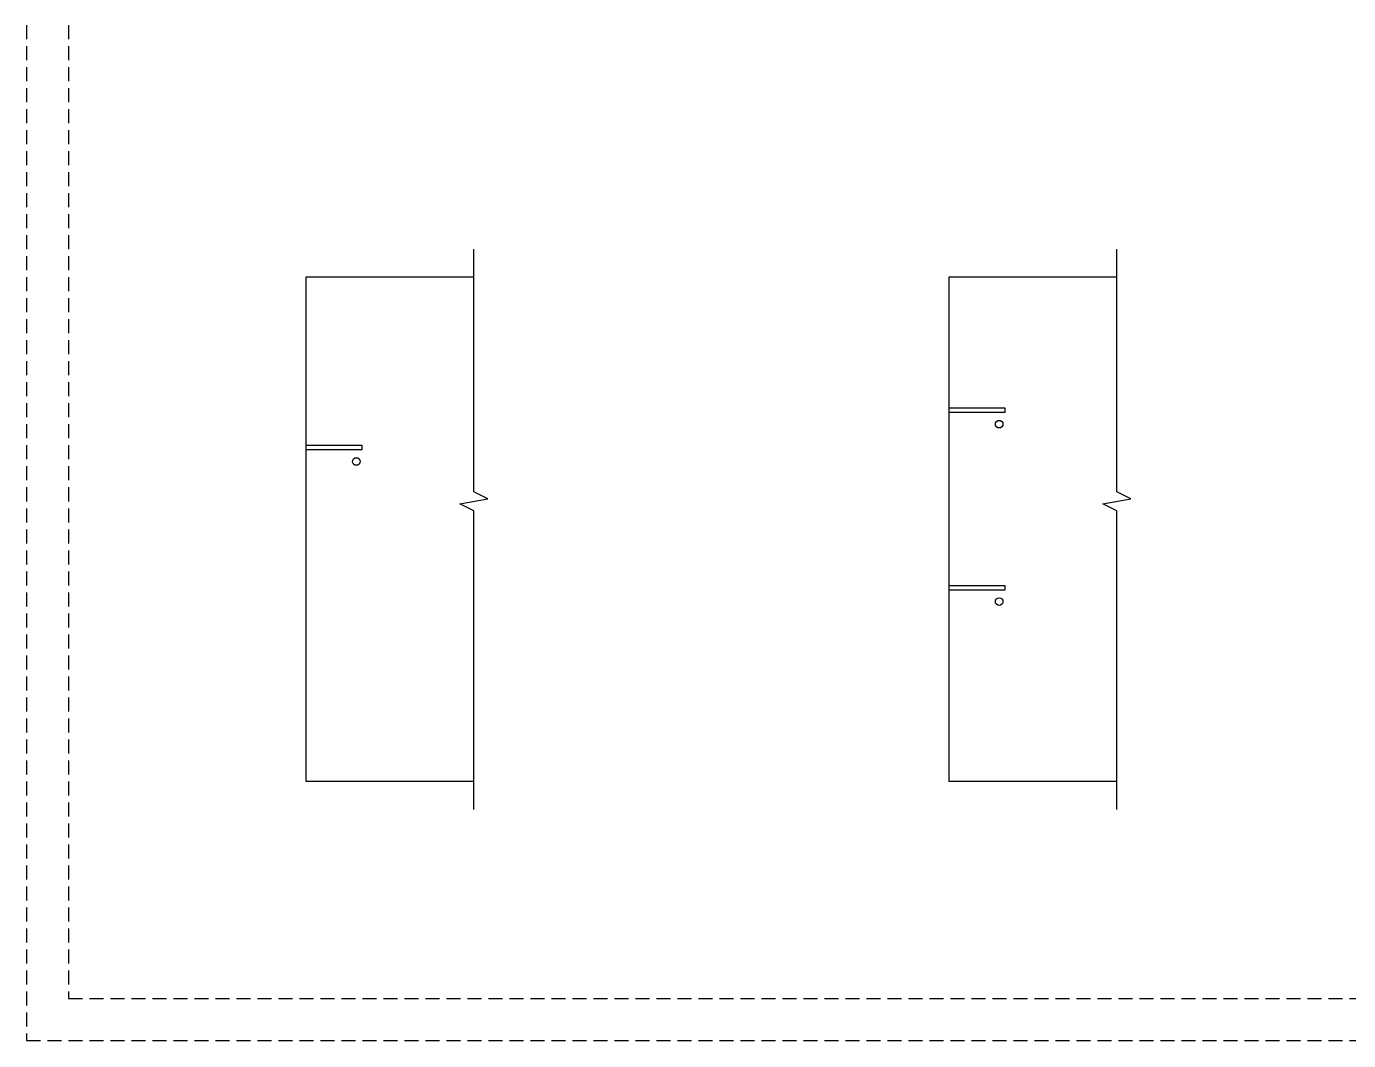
# Model space of a CAD drawing. Header units: inches. Extents: x 1062 to 6528, y -11616 to 5280.
# Drawn here: x 1632 to 2199, y -7392 to -6958 of the extents above; entities that cross this region are included whole.
import ezdxf
from ezdxf.enums import TextEntityAlignment as Align

# ---------------------------------------------------------------- set-up
doc = ezdxf.new("R2010")
doc.units = ezdxf.units.IN
doc.header["$LTSCALE"] = 24
doc.header["$MEASUREMENT"] = 0
doc.linetypes.add('HIDDEN', pattern=[0.375, 0.25, -0.125])
doc.layers.get('0').update_dxf_attribs({"color": 6, "linetype": 'CONTINUOUS'})
doc.layers.get('Defpoints').update_dxf_attribs({"color": 3, "linetype": 'HIDDEN'})
doc.layers.add('ELEV', color=2, linetype='CONTINUOUS')
doc.layers.add('TB', color=5, linetype='CONTINUOUS')
doc.styles.add('ROMANT', font='times.ttf')

# ---------------------------------------------------------------- blocks, each defined once
blk = doc.blocks.new('TB CAMDEN 11X17')
at = {"layer": 'Defpoints', "color": 5}
blk.add_lwpolyline([(-1632, 0), (0, 0), (0, 1056), (-1632, 1056)], close=True, dxfattribs=at)
at = {"layer": 'Defpoints', "color": 7, "linetype": 'HIDDEN'}
blk.add_lwpolyline([(-1614, 18), (-512, 18), (-512, 1038), (-1614, 1038)], close=True, dxfattribs=at)
at = {"layer": 'TB', "color": 6, "style": 'ROMANT'}
for tag, p in [('S.NAME.1', (-87, 440.43)), ('S.NAME.2', (-69, 440.43)), ('S.NAME.3', (-51, 440.43))]:
    blk.add_attdef(tag, text='', height=12, rotation=90, dxfattribs=at).set_placement(p, align=Align.MIDDLE_CENTER)
for tag, p in [('SCALE', (-72, 113.5)), ('S.NUMBER', (-72, 37.5))]:
    blk.add_attdef(tag, text='', height=8, dxfattribs=at).set_placement(p, align=Align.MIDDLE_CENTER)
blk = doc.blocks.new('IE 11 BREAK')
at = {"layer": 'ELEV', "color": 6}
blk.add_lwpolyline([(0, -6), (0, 58), (-3, 59.5), (3, 60.5), (0, 62), (0, 114)], dxfattribs=at)
blk = doc.blocks.new('IE 09 TYP')
at = {"layer": 'ELEV'}
for p, q in [((59.87, 163.5), (59.87, 55.5)), ((59.91, 163.5), (59.87, 163.5)), ((59.91, 163.5), (59.87, 163.49)), ((59.91, 163.5), (59.87, 163.5)), ((59.91, 162.1), (59.87, 162.11)), ((59.91, 162.1), (59.87, 162.1)), ((59.91, 162.1), (59.87, 162.1)), ((59.91, 162.1), (59.87, 162.09)), ((59.91, 162.1), (59.87, 162.1)), ((95.87, 163.5), (59.87, 163.5)), ((197.62, 163.5), (197.62, 55.5)), ((233.62, 163.5), (197.62, 163.5)), ((95.87, 55.5), (59.87, 55.5)), ((233.62, 55.5), (197.62, 55.5))]:
    blk.add_line(p, q, dxfattribs=at)
at = {"layer": 'ELEV', "color": 6}
for p, q in [((197.62, 135.5), (209.62, 135.5)), ((209.62, 134.5), (197.62, 134.5)), ((209.62, 135.5), (209.62, 134.5)), ((59.87, 127.5), (71.87, 127.5)), ((71.87, 127.5), (71.87, 126.5)), ((71.87, 126.5), (59.87, 126.5)), ((197.62, 97.5), (209.62, 97.5)), ((209.62, 96.5), (197.62, 96.5)), ((209.62, 97.5), (209.62, 96.5))]:
    blk.add_line(p, q, dxfattribs=at)
at = {"layer": 'ELEV'}
blk.add_lwpolyline([(59.87, 160.7), (59.91, 160.7), (59.87, 160.71)], dxfattribs=at)
at = {"layer": 'ELEV', "color": 4}
for centre in [(208.42, 132.03, -46.35), (70.67, 124.03, -46.35), (208.42, 94.03, -46.35)]:
    blk.add_circle(centre, 0.817, dxfattribs=at)
for p in [(95.87, 55.5), (233.62, 55.5)]:
    blk.add_blockref('IE 11 BREAK', p)
blk = doc.blocks.new('INT ELEV 1667')
blk.add_blockref('IE 09 TYP', (0, 0))

msp = doc.modelspace()

# ---------------------------------------------------------------- block references
at = {"xscale": 2, "yscale": 2, "zscale": 2}
msp.add_blockref('INT ELEV 1667', (1632, -7392), dxfattribs=at)
at = {"layer": 'TB'}
msp.add_blockref('TB CAMDEN 11X17', (3264, -7392), dxfattribs=at)

doc.saveas('drawing.dxf')
